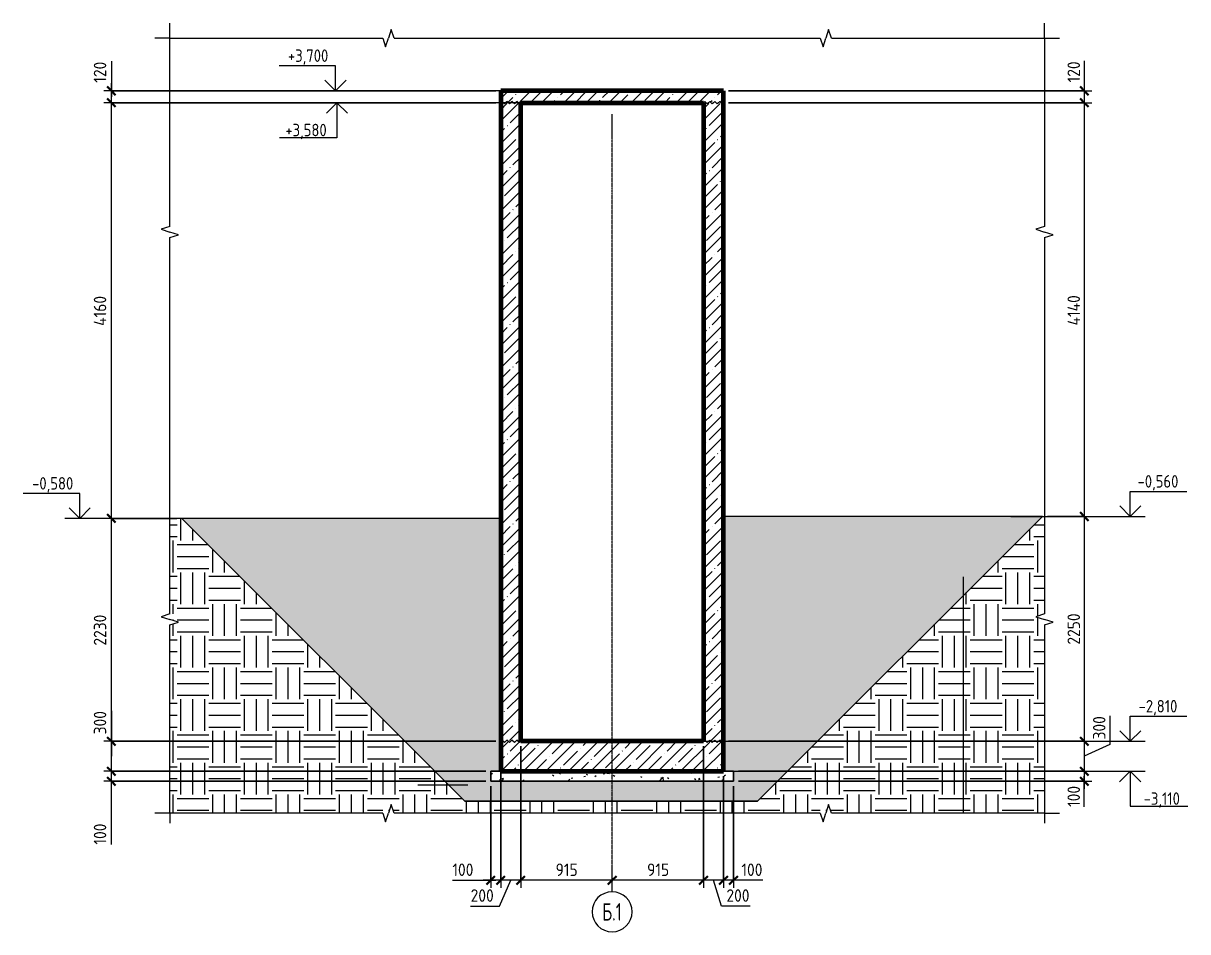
# Model space of a CAD drawing. Header units: millimetres. Extents: x -420 to 46222, y -4716 to 36443.
# Drawn here: x 7071 to 18722, y -4716 to 4375 of the extents above; entities that cross this region are included whole.
import ezdxf

# ---------------------------------------------------------------- set-up
doc = ezdxf.new("R2010")
doc.units = ezdxf.units.MM
doc.linetypes.add('02 Штрихпунктирная _20 мм_', pattern=[25, 20, -2.5, 0, -2.5])
for name, color, linetype, lineweight in [('AA_Dim', 7, 'Continuous', 9), ('AA_Dim-50', 7, 'Continuous', 9), ('AA_Linii', 7, 'Continuous', 9), ('AA_Oformlenie', 7, 'Continuous', 9), ('AA_Vinoska', 7, 'Continuous', 9), ('AA_Visotnaya otmetka', 7, 'Continuous', 9), ('AF_Perekritie', 7, 'Continuous', 60), ('AF_Perekritie_Опалубка', 253, 'Continuous', 20), ('AF_Pokritie', 7, 'Continuous', 9), ('AF_Stena', 7, 'Continuous', 20), ('AF_Stena_Опалубка', 253, 'Continuous', 20), ('KR_Fundament', 7, 'Continuous', 20), ('Оси', 7, 'Continuous', 9)]:
    doc.layers.add(name, color=color, linetype=linetype, lineweight=lineweight)
doc.styles.add('ISOCPEUR', font='isocpeur.ttf', dxfattribs={"width": 0.7, "height": 175})
doc.styles.add('ISOCPEUR_2', font='isocpeur.ttf', dxfattribs={"width": 0.9, "height": 125})
doc.styles.add('ISOCPEUR_4', font='isocpeur.ttf', dxfattribs={"width": 0.85, "height": 125})
doc.dimstyles.new('00_Точн_3_знака__прозр_', dxfattribs={"dimscale": 304.8, "dimtxt": 124.497647, "dimasz": 0.278871, "dimexe": 0.246063, "dimexo": 0.164042, "dimgap": 0.016404, "dimtad": 1, "dimdec": 3, "dimrnd": 0.001, "dimdsep": 46, "dimtxsty": 'ISOCPEUR_2', "dimblk1": 'OBLIQUE', "dimblk2": 'OBLIQUE', "dimsah": 1, "dimcen": 0.09, "dimdle": 0.246063, "dimazin": 0, "dimtfac": 1, "dimtdec": 4, "dimtix": 1, "dimtmove": 1, "dimatfit": 3, "dimfxl": 1, "dimtvp": 1, "dimtolj": 1, "dimtzin": 0, "dimlwd": 18, "dimlwe": 18, "dimarcsym": 2})
doc.dimstyles.new('00_Точн_3_знака__прозр__1', dxfattribs={"dimscale": 304.8, "dimtxt": 124.497647, "dimasz": 0.278871, "dimexe": 0.246063, "dimexo": 0.164042, "dimgap": 0.016404, "dimtad": 1, "dimdec": 3, "dimrnd": 0.001, "dimdsep": 46, "dimtxsty": 'ISOCPEUR_2', "dimblk1": 'OBLIQUE', "dimblk2": 'OBLIQUE', "dimsah": 1, "dimcen": 0.09, "dimdle": 0.246063, "dimazin": 0, "dimtfac": 1, "dimtdec": 4, "dimtix": 1, "dimtmove": 0, "dimatfit": 3, "dimfxl": 1, "dimtvp": 1, "dimtolj": 1, "dimtzin": 0, "dimlwd": 18, "dimlwe": 18, "dimarcsym": 2})
doc.dimstyles.new('01_Точн_3_знака__непрозр_', dxfattribs={"dimscale": 304.8, "dimtxt": 124.497647, "dimasz": 0.278871, "dimexe": 0.246063, "dimexo": 0.164042, "dimgap": 0.04101, "dimtad": 1, "dimdec": 3, "dimrnd": 0.001, "dimdsep": 46, "dimtxsty": 'ISOCPEUR_2', "dimblk1": 'OBLIQUE', "dimblk2": 'OBLIQUE', "dimsah": 1, "dimcen": 0.09, "dimdle": 0.246063, "dimazin": 0, "dimtfac": 1, "dimtdec": 4, "dimtix": 1, "dimtmove": 1, "dimatfit": 3, "dimfxl": 1, "dimtvp": 1, "dimtfill": 1, "dimtolj": 1, "dimtzin": 0, "dimlwd": 18, "dimlwe": 18, "dimarcsym": 2})
doc.dimstyles.new('01_Точн_3_знака__непрозр__1', dxfattribs={"dimscale": 304.8, "dimtxt": 124.497647, "dimasz": 0.278871, "dimexe": 0.246063, "dimexo": 0.164042, "dimgap": 0.04101, "dimtad": 1, "dimdec": 3, "dimrnd": 0.001, "dimdsep": 46, "dimtxsty": 'ISOCPEUR_2', "dimblk1": 'OBLIQUE', "dimblk2": 'OBLIQUE', "dimsah": 1, "dimcen": 0.09, "dimdle": 0.246063, "dimazin": 0, "dimtfac": 1, "dimtdec": 4, "dimtix": 1, "dimtmove": 0, "dimatfit": 3, "dimfxl": 1, "dimtvp": 1, "dimtfill": 1, "dimtolj": 1, "dimtzin": 0, "dimlwd": 18, "dimlwe": 18, "dimarcsym": 2})
doc.dimstyles.new('05_Округл_5мм__прозр_', dxfattribs={"dimscale": 304.8, "dimtxt": 124.497647, "dimasz": 0.278871, "dimexe": 0.246063, "dimexo": 0.164042, "dimgap": 0.016404, "dimtad": 1, "dimdec": 0, "dimrnd": 5, "dimdsep": 46, "dimtxsty": 'ISOCPEUR_2', "dimblk1": 'OBLIQUE', "dimblk2": 'OBLIQUE', "dimsah": 1, "dimcen": 0.09, "dimdle": 0.246063, "dimazin": 0, "dimtfac": 1, "dimtdec": 4, "dimtix": 1, "dimtmove": 1, "dimatfit": 3, "dimfxl": 1, "dimtvp": 1, "dimtolj": 1, "dimtzin": 0, "dimlwd": 18, "dimlwe": 18, "dimarcsym": 2})
doc.dimstyles.new('05_Округл_5мм__прозр__1', dxfattribs={"dimscale": 304.8, "dimtxt": 124.497647, "dimasz": 0.278871, "dimexe": 0.246063, "dimexo": 0.164042, "dimgap": 0.016404, "dimtad": 1, "dimdec": 0, "dimrnd": 5, "dimdsep": 46, "dimtxsty": 'ISOCPEUR_2', "dimblk1": 'OBLIQUE', "dimblk2": 'OBLIQUE', "dimsah": 1, "dimcen": 0.09, "dimdle": 0.246063, "dimazin": 0, "dimtfac": 1, "dimtdec": 4, "dimtix": 1, "dimtmove": 0, "dimatfit": 3, "dimfxl": 1, "dimtvp": 1, "dimtolj": 1, "dimtzin": 0, "dimlwd": 18, "dimlwe": 18, "dimarcsym": 2})
pattern_1 = [(45, (12418.5, 825), (-112.253, 112.253), []), (45, (12530.76, 825), (-112.253, 112.253), [198.438, -39.688, 1.676, -38.011])]

# ---------------------------------------------------------------- blocks, each defined once
blk = doc.blocks.new('Последовательность узлов - 3мм масшт20 маскировка-904226-1-1 Опалубка')
at = {"layer": 'AA_Oformlenie'}
for p, q in [((-32480, 3580), (-32468, 3592)), ((-32443, 3567), (-32468, 3592)), ((-32430, 3580), (-32443, 3567)), ((-32430, 3580), (-32418, 3592)), ((-32393, 3567), (-32418, 3592)), ((-32380, 3580), (-32393, 3567)), ((-32380, 3580), (-32368, 3592)), ((-32343, 3567), (-32368, 3592)), ((-32330, 3580), (-32343, 3567)), ((-32330, 3580), (-32318, 3592)), ((-32292, 3567), (-32318, 3592)), ((-32280, 3580), (-32292, 3567))]:
    blk.add_line(p, q, dxfattribs=at)
blk = doc.blocks.new('011_Прямоугольник обрыва _ЭлУзла_ - 011_Прямоугольник обрыва _ЭлУзла_-4178449-1-1 Опалубка')
at = {"layer": 'AA_Oformlenie'}
for p, q in [((-37822, 2342), (-37822, 4225)), ((-37822, 4225), (-35689, 4225)), ((-35577, 4225), (-31312, 4225)), ((-31201, 4225), (-29069, 4225)), ((-29069, 4225), (-29069, 2342)), ((-37822, -1535), (-37822, 2231)), ((-29069, 2231), (-29069, -1535)), ((-37822, -3530), (-37822, -1646)), ((-29069, -1646), (-29069, -3530)), ((-35689, -3530), (-37822, -3530)), ((-31312, -3530), (-35577, -3530)), ((-29069, -3530), (-31201, -3530))]:
    blk.add_line(p, q, dxfattribs=at)
blk = doc.blocks.new('Ось сетки - d_4мм-2765513-1-1 Опалубка')
at = {"layer": 'Оси'}
for start, end in [(0, 180), (0, 180), (180, 360), (180, 360)]:
    blk.add_arc((-33395, -4516), 200, start, end, dxfattribs=at)
blk = doc.blocks.new('DIMBLOCK17-1-1 Опалубка')
at = {"layer": 'AA_Dim-50', "lineweight": 18}
for p, q in [((14078, -3160), (14078, -4276)), ((14078, -4201), (14078, -3160)), ((14178, -3260), (14178, -4276)), ((14178, -4201), (14178, -3260)), ((14253, -4201), (14078, -4201)), ((14206, -4201), (14128, -4201)), ((14472, -4201), (14206, -4201))]:
    blk.add_line(p, q, dxfattribs=at)
at = {"layer": 'AA_Dim-50', "lineweight": 30}
for p, q in [((14078, -4201), (14120, -4159)), ((14178, -4201), (14220, -4159)), ((14078, -4201), (14035, -4244)), ((14178, -4201), (14135, -4244))]:
    blk.add_line(p, q, dxfattribs=at)
at = {"layer": 'AA_Dim-50', "color": 0, "lineweight": 18, "insert": (14256, -4033), "char_height": 125, "width": 258.57, "attachment_point": 1, "line_spacing_factor": 1.149209, "style": 'ISOCPEUR_2'}
blk.add_mtext('100', dxfattribs=at)
blk = doc.blocks.new('_Oblique')
at = {"color": 0, "linetype": 'ByBlock', "lineweight": -2}
blk.add_line((-0.5, -0.5), (0.5, 0.5), dxfattribs=at)
blk = doc.blocks.new('DIMBLOCK18-1-1 Опалубка')
at = {"layer": 'AA_Dim-50', "lineweight": 18}
for p, q in [((13878, -2860), (13878, -4276)), ((13878, -4201), (13878, -2860)), ((14078, -3160), (14078, -4276)), ((14078, -4201), (14078, -3160)), ((14078, -4201), (13878, -4201)), ((14056, -4460), (13978, -4201)), ((14343, -4460), (14056, -4460))]:
    blk.add_line(p, q, dxfattribs=at)
at = {"layer": 'AA_Dim-50', "lineweight": 30}
for p, q in [((13878, -4201), (13920, -4159)), ((14078, -4201), (14120, -4159)), ((13878, -4201), (13835, -4244)), ((14078, -4201), (14035, -4244))]:
    blk.add_line(p, q, dxfattribs=at)
at = {"layer": 'AA_Dim-50', "color": 0, "lineweight": 18, "insert": (14106, -4291), "char_height": 125, "width": 284.43, "attachment_point": 1, "line_spacing_factor": 1.149209, "style": 'ISOCPEUR_2'}
blk.add_mtext('200', dxfattribs=at)
blk = doc.blocks.new('DIMBLOCK19-1-1 Опалубка')
at = {"layer": 'AA_Dim-50', "lineweight": 18}
for p, q in [((13878, -2860), (13878, -4276)), ((13878, -4201), (13878, -2860)), ((12963, -4211), (12963, -4126)), ((13878, -4201), (12963, -4201)), ((12963, -4201), (12963, -4211))]:
    blk.add_line(p, q, dxfattribs=at)
at = {"layer": 'AA_Dim-50', "lineweight": 30}
for p, q in [((12963, -4201), (13005, -4159)), ((13878, -4201), (13920, -4159)), ((12963, -4201), (12920, -4244)), ((13878, -4201), (13835, -4244))]:
    blk.add_line(p, q, dxfattribs=at)
at = {"layer": 'AA_Dim-50', "color": 0, "lineweight": 18, "insert": (13312, -4033), "char_height": 125, "width": 258.57, "attachment_point": 1, "line_spacing_factor": 1.149209, "style": 'ISOCPEUR_2'}
blk.add_mtext('915', dxfattribs=at)
blk = doc.blocks.new('DIMBLOCK20-1-1 Опалубка')
at = {"layer": 'AA_Dim-50', "lineweight": 18}
for p, q in [((12048, -2860), (12048, -4276)), ((12048, -4201), (12048, -2860)), ((12963, -4211), (12963, -4126)), ((12963, -4201), (12048, -4201)), ((12963, -4201), (12963, -4211))]:
    blk.add_line(p, q, dxfattribs=at)
at = {"layer": 'AA_Dim-50', "lineweight": 30}
for p, q in [((12048, -4201), (12090, -4159)), ((12963, -4201), (13005, -4159)), ((12048, -4201), (12005, -4244)), ((12963, -4201), (12920, -4244))]:
    blk.add_line(p, q, dxfattribs=at)
at = {"layer": 'AA_Dim-50', "color": 0, "lineweight": 18, "insert": (12397, -4033), "char_height": 125, "width": 258.57, "attachment_point": 1, "line_spacing_factor": 1.149209, "style": 'ISOCPEUR_2'}
blk.add_mtext('915', dxfattribs=at)
blk = doc.blocks.new('DIMBLOCK21-1-1 Опалубка')
at = {"layer": 'AA_Dim-50', "lineweight": 18}
for p, q in [((11848, -2860), (11848, -4276)), ((11848, -4201), (11848, -2860)), ((12048, -2860), (12048, -4276)), ((12048, -4201), (12048, -2860)), ((11834, -4460), (11948, -4201)), ((12048, -4201), (11848, -4201)), ((11547, -4460), (11834, -4460))]:
    blk.add_line(p, q, dxfattribs=at)
at = {"layer": 'AA_Dim-50', "lineweight": 30}
for p, q in [((11848, -4201), (11890, -4159)), ((12048, -4201), (12090, -4159)), ((11848, -4201), (11805, -4244)), ((12048, -4201), (12005, -4244))]:
    blk.add_line(p, q, dxfattribs=at)
at = {"layer": 'AA_Dim-50', "color": 0, "lineweight": 18, "insert": (11547, -4291), "char_height": 125, "width": 284.43, "attachment_point": 1, "line_spacing_factor": 1.149209, "style": 'ISOCPEUR_2'}
blk.add_mtext('200', dxfattribs=at)
blk = doc.blocks.new('DIMBLOCK22-1-1 Опалубка')
at = {"layer": 'AA_Dim-50', "lineweight": 18}
for p, q in [((11848, -2860), (11848, -4276)), ((11848, -4201), (11848, -2860)), ((11748, -3260), (11748, -4276)), ((11748, -4201), (11748, -3260)), ((11364, -4201), (11630, -4201)), ((11630, -4201), (11798, -4201)), ((11848, -4201), (11673, -4201))]:
    blk.add_line(p, q, dxfattribs=at)
at = {"layer": 'AA_Dim-50', "lineweight": 30}
for p, q in [((11748, -4201), (11790, -4159)), ((11848, -4201), (11890, -4159)), ((11748, -4201), (11705, -4244)), ((11848, -4201), (11805, -4244))]:
    blk.add_line(p, q, dxfattribs=at)
at = {"layer": 'AA_Dim-50', "color": 0, "lineweight": 18, "insert": (11364, -4033), "char_height": 125, "width": 258.57, "attachment_point": 1, "line_spacing_factor": 1.149209, "style": 'ISOCPEUR_2'}
blk.add_mtext('100', dxfattribs=at)
blk = doc.blocks.new('DIMBLOCK23-1-1 Опалубка')
at = {"layer": 'AA_Dim-50', "lineweight": 18}
for p, q in [((11698, -3110), (7877, -3110)), ((7952, -3285), (7952, -3110)), ((7952, -3110), (11698, -3110)), ((11698, -3210), (7877, -3210)), ((7952, -3579), (7952, -3160)), ((7952, -3210), (11698, -3210)), ((7952, -3844), (7952, -3579))]:
    blk.add_line(p, q, dxfattribs=at)
at = {"layer": 'AA_Dim-50', "lineweight": 30}
for p, q in [((7952, -3110), (7910, -3068)), ((7952, -3110), (7995, -3152)), ((7952, -3210), (7910, -3168)), ((7952, -3210), (7995, -3252))]:
    blk.add_line(p, q, dxfattribs=at)
at = {"layer": 'AA_Dim-50', "color": 0, "lineweight": 18, "insert": (7776, -3844), "char_height": 125, "width": 258.57, "attachment_point": 1, "rotation": 90, "line_spacing_factor": 1.149209, "style": 'ISOCPEUR_2', "bg_fill": 3, "box_fill_scale": 1.25, "bg_fill_color": 256, "bg_fill_true_color": 13158600, "bg_fill_transparency": 0}
blk.add_mtext('100', dxfattribs=at)
blk = doc.blocks.new('DIMBLOCK24-1-1 Опалубка')
at = {"layer": 'AA_Dim-50', "lineweight": 18}
for p, q in [((7952, -2504), (7952, -2791)), ((7952, -2791), (7952, -2960)), ((11798, -2810), (7877, -2810)), ((7952, -3110), (7952, -2810)), ((7952, -2810), (11798, -2810)), ((11698, -3110), (7877, -3110)), ((7952, -3110), (11698, -3110))]:
    blk.add_line(p, q, dxfattribs=at)
at = {"layer": 'AA_Dim-50', "lineweight": 30}
for p, q in [((7952, -2810), (7910, -2768)), ((7952, -2810), (7995, -2852)), ((7952, -3110), (7910, -3068)), ((7952, -3110), (7995, -3152))]:
    blk.add_line(p, q, dxfattribs=at)
at = {"layer": 'AA_Dim-50', "color": 0, "lineweight": 18, "insert": (7776, -2741), "char_height": 125, "width": 284.43, "attachment_point": 1, "rotation": 90, "line_spacing_factor": 1.149209, "style": 'ISOCPEUR_2', "bg_fill": 3, "box_fill_scale": 1.25, "bg_fill_color": 256, "bg_fill_true_color": 13158600, "bg_fill_transparency": 0}
blk.add_mtext('300', dxfattribs=at)
blk = doc.blocks.new('DIMBLOCK25-1-1 Опалубка')
at = {"layer": 'AA_Dim-50', "lineweight": 18}
for p, q in [((8608, -580), (7877, -580)), ((7952, -2810), (7952, -580)), ((7952, -580), (8608, -580)), ((11798, -2810), (7877, -2810)), ((7952, -2810), (11798, -2810))]:
    blk.add_line(p, q, dxfattribs=at)
at = {"layer": 'AA_Dim-50', "lineweight": 30}
for p, q in [((7952, -580), (7910, -537)), ((7952, -580), (7995, -622)), ((7952, -2810), (7910, -2768)), ((7952, -2810), (7995, -2852))]:
    blk.add_line(p, q, dxfattribs=at)
at = {"layer": 'AA_Dim-50', "color": 0, "lineweight": 18, "insert": (7776, -1853), "char_height": 125, "width": 379.24, "attachment_point": 1, "rotation": 90, "line_spacing_factor": 1.149209, "style": 'ISOCPEUR_2', "bg_fill": 3, "box_fill_scale": 1.25, "bg_fill_color": 256, "bg_fill_true_color": 13158600, "bg_fill_transparency": 0}
blk.add_mtext('2230', dxfattribs=at)
blk = doc.blocks.new('DIMBLOCK26-1-1 Опалубка')
at = {"layer": 'AA_Dim-50', "lineweight": 30}
for p, q in [((7952, 3580), (7910, 3622)), ((7952, 3580), (7995, 3537)), ((7952, -580), (7910, -537)), ((7952, -580), (7995, -622))]:
    blk.add_line(p, q, dxfattribs=at)
at = {"layer": 'AA_Dim-50', "lineweight": 18}
for p, q in [((11798, 3580), (7877, 3580)), ((7952, -580), (7952, 3580)), ((7952, 3580), (11798, 3580)), ((8608, -580), (7877, -580)), ((7952, -580), (8608, -580))]:
    blk.add_line(p, q, dxfattribs=at)
at = {"layer": 'AA_Dim-50', "color": 0, "lineweight": 18, "insert": (7776, 1347), "char_height": 125, "width": 367.75, "attachment_point": 1, "rotation": 90, "line_spacing_factor": 1.149209, "style": 'ISOCPEUR_2', "bg_fill": 3, "box_fill_scale": 1.25, "bg_fill_color": 256, "bg_fill_true_color": 13158600, "bg_fill_transparency": 0}
blk.add_mtext('4160', dxfattribs=at)
blk = doc.blocks.new('DIMBLOCK27-1-1 Опалубка')
at = {"layer": 'AA_Dim-50', "lineweight": 18}
for p, q in [((7952, 3996), (7952, 3730)), ((7952, 3580), (7952, 3775)), ((7952, 3730), (7952, 3640)), ((11798, 3700), (7877, 3700)), ((7952, 3700), (11798, 3700)), ((11798, 3580), (7877, 3580)), ((7952, 3580), (11798, 3580))]:
    blk.add_line(p, q, dxfattribs=at)
at = {"layer": 'AA_Dim-50', "lineweight": 30}
for p, q in [((7952, 3700), (7910, 3742)), ((7952, 3580), (7910, 3622)), ((7952, 3700), (7995, 3657)), ((7952, 3580), (7995, 3537))]:
    blk.add_line(p, q, dxfattribs=at)
at = {"layer": 'AA_Dim-50', "color": 0, "lineweight": 18, "insert": (7776, 3780), "char_height": 125, "width": 258.57, "attachment_point": 1, "rotation": 90, "line_spacing_factor": 1.149209, "style": 'ISOCPEUR_2', "bg_fill": 3, "box_fill_scale": 1.25, "bg_fill_color": 256, "bg_fill_true_color": 13158600, "bg_fill_transparency": 0}
blk.add_mtext('120', dxfattribs=at)
blk = doc.blocks.new('Высотные отметки - Стрелка вверх-400292-1-1 Опалубка')
at = {"layer": 'AA_Vinoska'}
for p, q in [((-36162, 3950), (-36727, 3950)), ((-36162, 3700), (-36162, 3950)), ((-36162, 3700), (-36268, 3806)), ((-36162, 3700), (-36056, 3806)), ((-36012, 3700), (-36312, 3700))]:
    blk.add_line(p, q, dxfattribs=at)
blk = doc.blocks.new('Высотные отметки - Стрелка вниз высокая-400290-1-1 Опалубка')
at = {"layer": 'AA_Vinoska'}
for p, q in [((-35998, 3580), (-36298, 3580)), ((-36148, 3580), (-36254, 3474)), ((-36148, 3580), (-36148, 3230)), ((-36148, 3580), (-36042, 3474)), ((-36148, 3230), (-36723, 3230))]:
    blk.add_line(p, q, dxfattribs=at)
blk = doc.blocks.new('DIMBLOCK28-1-1 Опалубка')
at = {"layer": 'AA_Dim-50', "lineweight": 18}
for p, q in [((17687, 3999), (17687, 3733)), ((17687, 3775), (17687, 3580)), ((17687, 3733), (17687, 3640)), ((14128, 3700), (17762, 3700)), ((17687, 3700), (14128, 3700)), ((14128, 3580), (17762, 3580)), ((17687, 3580), (14128, 3580))]:
    blk.add_line(p, q, dxfattribs=at)
at = {"layer": 'AA_Dim-50', "lineweight": 30}
for p, q in [((17687, 3700), (17645, 3742)), ((17687, 3580), (17645, 3622)), ((17687, 3700), (17730, 3657)), ((17687, 3580), (17730, 3537))]:
    blk.add_line(p, q, dxfattribs=at)
at = {"layer": 'AA_Dim-50', "color": 0, "lineweight": 18, "insert": (17519, 3783), "char_height": 125, "width": 258.57, "attachment_point": 1, "rotation": 90, "line_spacing_factor": 1.149209, "style": 'ISOCPEUR_2'}
blk.add_mtext('120', dxfattribs=at)
blk = doc.blocks.new('DIMBLOCK29-1-1 Опалубка')
at = {"layer": 'AA_Dim-50', "lineweight": 30}
for p, q in [((17687, 3580), (17645, 3622)), ((17687, 3580), (17730, 3537)), ((17687, -560), (17645, -518)), ((17687, -560), (17730, -603))]:
    blk.add_line(p, q, dxfattribs=at)
at = {"layer": 'AA_Dim-50', "lineweight": 18}
for p, q in [((14128, 3580), (17762, 3580)), ((17687, 3580), (14128, 3580)), ((17687, 3580), (17687, -560)), ((17318, -560), (17762, -560)), ((17687, -560), (17318, -560))]:
    blk.add_line(p, q, dxfattribs=at)
at = {"layer": 'AA_Dim-50', "color": 0, "lineweight": 18, "insert": (17519, 1351), "char_height": 125, "width": 382.11, "attachment_point": 1, "rotation": 90, "line_spacing_factor": 1.149209, "style": 'ISOCPEUR_2'}
blk.add_mtext('4140', dxfattribs=at)
blk = doc.blocks.new('DIMBLOCK30-1-1 Опалубка')
at = {"layer": 'AA_Dim-50', "lineweight": 18}
for p, q in [((17318, -560), (17762, -560)), ((17687, -560), (17318, -560)), ((17687, -560), (17687, -2810)), ((14128, -2810), (17762, -2810)), ((17687, -2810), (14128, -2810))]:
    blk.add_line(p, q, dxfattribs=at)
at = {"layer": 'AA_Dim-50', "lineweight": 30}
for p, q in [((17687, -560), (17645, -518)), ((17687, -560), (17730, -603)), ((17687, -2810), (17645, -2768)), ((17687, -2810), (17730, -2852))]:
    blk.add_line(p, q, dxfattribs=at)
at = {"layer": 'AA_Dim-50', "color": 0, "lineweight": 18, "insert": (17519, -1843), "char_height": 125, "width": 379.24, "attachment_point": 1, "rotation": 90, "line_spacing_factor": 1.149209, "style": 'ISOCPEUR_2'}
blk.add_mtext('2250', dxfattribs=at)
blk = doc.blocks.new('DIMBLOCK31-1-1 Опалубка')
at = {"layer": 'AA_Dim-50', "lineweight": 18}
for p, q in [((17942, -2555), (17942, -2842)), ((14128, -2810), (17762, -2810)), ((17687, -2810), (14128, -2810)), ((17687, -2810), (17687, -3110)), ((17942, -2842), (17687, -2960)), ((14228, -3110), (17762, -3110)), ((17687, -3110), (14228, -3110))]:
    blk.add_line(p, q, dxfattribs=at)
at = {"layer": 'AA_Dim-50', "lineweight": 30}
for p, q in [((17687, -2810), (17645, -2768)), ((17687, -2810), (17730, -2852)), ((17687, -3110), (17645, -3068)), ((17687, -3110), (17730, -3152))]:
    blk.add_line(p, q, dxfattribs=at)
at = {"layer": 'AA_Dim-50', "color": 0, "lineweight": 18, "insert": (17774, -2792), "char_height": 125, "width": 284.43, "attachment_point": 1, "rotation": 90, "line_spacing_factor": 1.149209, "style": 'ISOCPEUR_2'}
blk.add_mtext('300', dxfattribs=at)
blk = doc.blocks.new('DIMBLOCK32-1-1 Опалубка')
at = {"layer": 'AA_Dim-50', "lineweight": 18}
for p, q in [((14228, -3110), (17762, -3110)), ((17687, -3110), (14228, -3110)), ((17687, -3110), (17687, -3285)), ((14228, -3210), (17762, -3210)), ((17687, -3210), (14228, -3210)), ((17687, -3201), (17687, -3160)), ((17687, -3467), (17687, -3201))]:
    blk.add_line(p, q, dxfattribs=at)
at = {"layer": 'AA_Dim-50', "lineweight": 30}
for p, q in [((17687, -3110), (17645, -3068)), ((17687, -3110), (17730, -3152)), ((17687, -3210), (17645, -3168)), ((17687, -3210), (17730, -3252))]:
    blk.add_line(p, q, dxfattribs=at)
at = {"layer": 'AA_Dim-50', "color": 0, "lineweight": 18, "insert": (17519, -3467), "char_height": 125, "width": 258.57, "attachment_point": 1, "rotation": 90, "line_spacing_factor": 1.149209, "style": 'ISOCPEUR_2'}
blk.add_mtext('100', dxfattribs=at)

msp = doc.modelspace()

# ---------------------------------------------------------------- hatches: boundary and pattern name
at = {"layer": 'AA_Oformlenie'}
h = msp.add_hatch(dxfattribs=at)
h.set_pattern_fill('FP_6', color=250, style=0, pattern_type=2)
h.set_pattern_definition([(0, (12418.5, 825), (317.5, 317.5), [317.5, -317.5]), (0, (12418.5, 944.06), (317.5, 317.5), [317.5, -317.5]), (0, (12418.5, 1063.12), (317.5, 317.5), [317.5, -317.5]), (90, (12458.2, 1102.8), (-317.5, 317.5), [317.5, -317.5]), (90, (12577.26, 1102.8), (-317.5, 317.5), [317.5, -317.5]), (90, (12696.32, 1102.8), (-317.5, 317.5), [317.5, -317.5])])
h.paths.add_polyline_path([(8535.9308, -3530), (10669.0034, -3530), (10669.0034, -3489.8446), (10724.0034, -3489.8446), (10724.0034, -3530), (10752.1577, -3443.3499), (10780.312, -3530), (15045.1485, -3530), (15045.1485, -3489.8446), (15100.1485, -3489.8446), (15100.1485, -3530), (15128.3028, -3443.3499), (15156.4572, -3530), (17288.2211, -3530), (17288.2211, -1646.3498), (17248.0656, -1646.3498), (17248.0656, -1591.3498), (17288.2211, -1591.3498), (17201.5709, -1563.1954), (17288.2211, -1535.0411), (17288.2211, -560), (17267.5206, -560), (14417.5206, -3410), (11487.5206, -3410), (8657.5206, -580), (8535.9308, -580), (8535.9308, -1535.0411), (8575.1835, -1535.0411), (8575.1835, -1591.3498), (8535.9308, -1591.3498), (8622.5333, -1618.8498), (8535.9308, -1646.3498)])
h = msp.add_hatch(dxfattribs=at)
h.set_pattern_fill('FP_5', color=250, style=0, pattern_type=2)
h.set_pattern_definition([(0, (12418.507, 825), (203.2, 50.8), [16.764, -135.636, 16.764, -135.636, -812.8]), (0, (12418.507, 825), (203.2, 50.8), [-304.8, 16.764, -288.036, 16.764, -135.636, -355.6]), (0, (12418.507, 825), (203.2, 50.8), [-762, 16.764, -84.836, 16.764, -237.236]), (120, (12494.707, 850.4), (-145.5941, 150.57636), [16.764, -135.636, 16.764, -135.636, -812.8]), (120, (12494.707, 850.4), (-145.5941, 150.57636), [-304.8, 16.764, -288.036, 16.764, -135.636, -355.6]), (120, (12494.707, 850.4), (-145.5941, 150.57636), [-762, 16.764, -84.836, 16.764, -237.236]), (240, (12520.107, 952), (-57.6059, -201.37636), [16.764, -135.636, 16.764, -135.636, -812.8]), (240, (12520.107, 952), (-57.6059, -201.37636), [-304.8, 16.764, -288.036, 16.764, -135.636, -355.6]), (240, (12520.107, 952), (-57.6059, -201.37636), [-762, 16.764, -84.836, 16.764, -237.236])])
h.paths.add_polyline_path([(11487.5206, -3410), (14417.5206, -3410), (17267.5206, -560), (14077.5206, -560), (14077.5206, -3110), (14177.5206, -3110), (14177.5206, -3210), (11747.5206, -3210), (11747.5206, -3110), (11847.5206, -3110), (11847.5206, -580), (8657.5206, -580)])
at = {"layer": 'AF_Perekritie', "lineweight": 9}
h = msp.add_hatch(dxfattribs=at)
h.set_pattern_fill('FP_3', color=256, style=0, pattern_type=2)
h.set_pattern_definition(pattern_1)
h.paths.add_polyline_path([(12047.5206, 3580), (13877.5206, 3580), (13877.5206, 3588), (14077.5206, 3588), (14077.5206, 3700), (11847.5206, 3700), (11847.5206, 3588), (12047.5206, 3588)])
h = msp.add_hatch(dxfattribs=at)
h.set_pattern_fill('FP_3', color=256, style=0, pattern_type=2)
h.set_pattern_definition(pattern_1)
h.paths.add_polyline_path([(12047.5206, -3110), (14077.5206, -3110), (14077.5206, -2818), (13877.5206, -2818), (13877.5206, -2810), (12047.5206, -2810), (12047.5206, -2818), (11847.5206, -2818), (11847.5206, -3110), (11997.5206, -3110)])
at = {"layer": 'AF_Pokritie'}
h = msp.add_hatch(dxfattribs=at)
h.set_pattern_fill('FP_4', color=256, style=0, pattern_type=2)
h.set_pattern_definition([(50, (12418.5, 825), (364.368, -31.878), [38.1, -419.1]), (355, (12418.5, 825), (-70.486, 382.113), [30.48, -335.28]), (100.451, (12448.87, 822.34), (293.885, 350.233), [32.38, -356.18]), (46.184, (12418.5, 926.6), (542.16, -84.086), [57.15, -628.65]), (96.636, (12463.7, 919.6), (474.805, 494.855), [48.57, -534.27]), (351.184, (12418.5, 926.6), (474.81, 494.85), [45.72, -502.92]), (21, (12469.3, 901.2), (303.228, -204.53), [38.1, -419.1]), (326, (12469.3, 901.2), (123.604, 368.376), [30.48, -335.28]), (71.451, (12494.58, 884.16), (426.834, 163.843), [32.38, -356.18]), (37.5, (12418.51, 825), (6.1766, 169.11), [16.764, -314.452, 16.764, -323.596, -336.55]), (37.5, (12418.51, 825), (6.1766, 169.11), [-671.576, 16.764, -319.786]), (7.5, (12418.5, 825), (133.639, 200.3615), [16.764, -177.292, 16.764, -306.832, -128.27]), (7.5, (12418.5, 825), (133.639, 200.3615), [-517.652, 16.764, -111.506]), (327.5, (12305.22, 825), (271.182, -11.4584), [16.764, -110.236, 16.764, -379.476, -525.78]), (327.5, (12305.22, 825), (271.182, -11.4584), [-523.24, 16.764, -509.016]), (317.5, (12254.42, 825), (296.259, 50.853), [16.764, -148.336, 16.764, -246.38, -373.38]), (317.5, (12254.42, 825), (296.259, 50.853), [-428.244, 16.764, -356.616])])
h.paths.add_polyline_path([(14177.5206, -3210), (14177.5206, -3110), (11747.5206, -3110), (11747.5206, -3210), (14077.5206, -3210)])
at = {"layer": 'AF_Stena', "lineweight": 9}
h = msp.add_hatch(dxfattribs=at)
h.set_pattern_fill('FP_3', color=256, style=0, pattern_type=2)
h.set_pattern_definition(pattern_1)
h.paths.add_polyline_path([(11897.5206, -2802), (12047.5206, -2802), (12047.5206, 3572), (11847.5206, 3572), (11847.5206, -2802)])
h = msp.add_hatch(dxfattribs=at)
h.set_pattern_fill('FP_3', color=256, style=0, pattern_type=2)
h.set_pattern_definition(pattern_1)
h.paths.add_polyline_path([(13927.5206, -2802), (14077.5206, -2802), (14077.5206, 3572), (13877.5206, 3572), (13877.5206, -2802)])

# ---------------------------------------------------------------- linework, layer by layer
at = {"layer": 'AA_Linii'}
for p, q in [((8657.5206, -580), (8535.9308, -580)), ((11847.5206, -580), (8657.5206, -580)), ((8657.5206, -580), (11487.5206, -3410)), ((11487.5206, -3410), (8657.5206, -580)), ((11847.5206, -3110), (11847.5206, -580)), ((17267.5206, -560), (14077.5206, -560)), ((14077.5206, -560), (14077.5206, -3110)), ((14417.5206, -3410), (17267.5206, -560)), ((16477.5206, -3250), (16477.5206, -1165)), ((11747.5206, -3210), (11747.5206, -3110)), ((11747.5206, -3110), (11847.5206, -3110)), ((14077.5206, -3110), (14177.5206, -3110)), ((14177.5206, -3110), (14177.5206, -3210)), ((11517.5206, -3250), (11017.5206, -3250)), ((14177.5206, -3210), (11747.5206, -3210)), ((16477.5206, -3530), (16477.5206, -3250)), ((11487.5206, -3410), (14417.5206, -3410)), ((11517.5206, -3410), (11487.5206, -3410)), ((14417.5206, -3410), (11517.5206, -3410))]:
    msp.add_line(p, q, dxfattribs=at)
at = {"layer": 'AA_Vinoska'}
for p, q in [((8535.9308, 4224.601), (8535.9308, 4374.601)), ((10752.1577, 4311.2511), (10724.0034, 4224.601)), ((10780.312, 4224.601), (10752.1577, 4311.2511)), ((15128.3028, 4311.2511), (15100.1485, 4224.601)), ((15156.4572, 4224.601), (15128.3028, 4311.2511)), ((17288.2211, 4224.601), (17288.2211, 4374.601)), ((8535.9308, 4224.601), (8385.9308, 4224.601)), ((10669.0034, 4224.601), (10696.5034, 4137.9984)), ((10696.5034, 4137.9984), (10724.0034, 4224.601)), ((15045.1485, 4224.601), (15072.6485, 4137.9984)), ((15072.6485, 4137.9984), (15100.1485, 4224.601)), ((17288.2211, 4224.601), (17438.2211, 4224.601)), ((8535.9308, 2342.2594), (8449.2807, 2314.1051)), ((17288.2211, 2342.2594), (17201.5709, 2314.1051)), ((8449.2807, 2314.1051), (8535.9308, 2285.9507)), ((8622.5333, 2258.4507), (8535.9308, 2285.9507)), ((8535.9308, 2230.9507), (8622.5333, 2258.4507)), ((17201.5709, 2314.1051), (17288.2211, 2285.9507)), ((17374.8236, 2258.4507), (17288.2211, 2285.9507)), ((17288.2211, 2230.9507), (17374.8236, 2258.4507)), ((8535.9308, -1535.0411), (8449.2807, -1563.1954)), ((8449.2807, -1563.1954), (8535.9308, -1591.3498)), ((8622.5333, -1618.8498), (8535.9308, -1591.3498)), ((8535.9308, -1646.3498), (8622.5333, -1618.8498)), ((17288.2211, -1535.0411), (17201.5709, -1563.1954)), ((17201.5709, -1563.1954), (17288.2211, -1591.3498)), ((17374.8236, -1618.8498), (17288.2211, -1591.3498)), ((17288.2211, -1646.3498), (17374.8236, -1618.8498)), ((10752.1577, -3443.3499), (10724.0034, -3530)), ((10780.312, -3530), (10752.1577, -3443.3499)), ((15128.3028, -3443.3499), (15100.1485, -3530)), ((15156.4572, -3530), (15128.3028, -3443.3499)), ((8535.9308, -3530), (8385.9308, -3530)), ((8535.9308, -3530), (8535.9308, -3630.1684)), ((10669.0034, -3530), (10696.5034, -3616.6025)), ((10696.5034, -3616.6025), (10724.0034, -3530)), ((15045.1485, -3530), (15072.6485, -3616.6025)), ((15072.6485, -3616.6025), (15100.1485, -3530)), ((17288.2211, -3530), (17438.2211, -3530)), ((17288.2211, -3530), (17288.2211, -3630.1684))]:
    msp.add_line(p, q, dxfattribs=at)
at = {"layer": 'AA_Visotnaya otmetka'}
for p, q in [((12284.607, 3700), (12284.607, 3700)), ((12329.31, 3580), (12329.31, 3580)), ((16953.3739, -560), (18146.7286, -560)), ((16953.3739, -560), (16953.3739, -560)), ((13443.0512, -2810), (18146.7286, -2810)), ((13443.0512, -2810), (13443.0512, -2810)), ((13582.5342, -3110), (18146.7286, -3110)), ((13582.5342, -3110), (13582.5342, -3110))]:
    msp.add_line(p, q, dxfattribs=at)
at = {"layer": 'AF_Perekritie_Опалубка', "lineweight": 60}
for p, q in [((14077.5206, 3700), (11847.5206, 3700)), ((11847.5206, 3700), (11847.5206, 3580)), ((14077.5206, 3580), (14077.5206, 3700)), ((12047.5206, 3580), (13877.5206, 3580))]:
    msp.add_line(p, q, dxfattribs=at)
at = {"layer": 'AF_Pokritie', "lineweight": 20}
for p, q in [((14177.5206, -3110), (11747.5206, -3110)), ((11747.5206, -3110), (11747.5206, -3210)), ((14177.5206, -3210), (14177.5206, -3110)), ((11747.5206, -3210), (14177.5206, -3210))]:
    msp.add_line(p, q, dxfattribs=at)
at = {"layer": 'AF_Stena_Опалубка', "lineweight": 60}
for p, q in [((11847.5206, 3580), (11847.5206, -2810)), ((12047.5206, -2810), (12047.5206, 3580)), ((13877.5206, 3580), (13877.5206, -2810)), ((14077.5206, -2810), (14077.5206, 3580))]:
    msp.add_line(p, q, dxfattribs=at)
at = {"layer": 'KR_Fundament', "lineweight": 60}
for p, q in [((11847.5206, -2810), (11847.5206, -3110)), ((13877.5206, -2810), (12047.5206, -2810)), ((14077.5206, -3110), (14077.5206, -2810)), ((11847.5206, -3110), (14077.5206, -3110))]:
    msp.add_line(p, q, dxfattribs=at)
at = {"layer": 'Оси'}
for p, q in [((12962.5206, 3214.5232), (12962.5206, 3464.5232)), ((12962.5206, -4315.516), (12962.5206, -4065.516))]:
    msp.add_line(p, q, dxfattribs=at)
at = {"layer": 'Оси', "linetype": '02 Штрихпунктирная _20 мм_'}
msp.add_line((12962.5206, -4065.516), (12962.5206, 3214.5232), dxfattribs=at)

# ---------------------------------------------------------------- block references
at = {"layer": 'AA_Oformlenie'}
for name, p in [('011_Прямоугольник обрыва _ЭлУзла_ - 011_Прямоугольник обрыва _ЭлУзла_-4178449-1-1 Опалубка', (46357.5206, 0)), ('Последовательность узлов - 3мм масшт20 маскировка-904226-1-1 Опалубка', (44327.5206, 0)), ('Последовательность узлов - 3мм масшт20 маскировка-904226-1-1 Опалубка', (46357.5206, 0)), ('Последовательность узлов - 3мм масшт20 маскировка-904226-1-1 Опалубка', (44327.5206, -6390)), ('Последовательность узлов - 3мм масшт20 маскировка-904226-1-1 Опалубка', (46357.5206, -6390))]:
    msp.add_blockref(name, p, dxfattribs=at)
at = {"layer": 'AA_Visotnaya otmetka', "extrusion": (0, 0, -1)}
for name, p in [('Высотные отметки - Стрелка вверх-400292-1-1 Опалубка', (18015.1008, -4260)), ('Высотные отметки - Стрелка вверх-400292-1-1 Опалубка', (18015.1008, -6510)), ('Высотные отметки - Стрелка вниз высокая-400290-1-1 Опалубка', (18001.2602, -6690))]:
    msp.add_blockref(name, p, dxfattribs=at)
at = {"layer": 'Оси'}
msp.add_blockref('Ось сетки - d_4мм-2765513-1-1 Опалубка', (46357.5206, 0), dxfattribs=at)

# ---------------------------------------------------------------- texts
at = {"layer": 'AA_Visotnaya otmetka', "char_height": 125, "attachment_point": 1, "line_spacing_factor": 1.149209, "style": 'ISOCPEUR_4'}
for s, insert, width in [('-0,580', (7159.0629, -166.693), 484.01503), ('-0,560', (18220.0556, -146.693), 484.01503), ('-2,810', (18230.6372, -2396.693), 458.61918), ('-3,110', (18281.2189, -3321.1116), 433.22333)]:
    msp.add_mtext(s, dxfattribs=dict(at, insert=insert, width=width))
at = {"layer": 'Оси', "char_height": 175, "width": 120.653969, "attachment_point": 1, "style": 'ISOCPEUR'}
for s, insert in [('\\fISOCPEUR|b0|i0|c204|p34|;\\W.7;Б', (12862.8803, -4429.3431)), ('.1', (12962.4298, -4429.3431))]:
    msp.add_mtext(s, dxfattribs=dict(at, insert=insert))

# ---------------------------------------------------------------- dimensions: what is measured, and where the dimension line sits
at = {"layer": 'AA_Dim', "lineweight": 18}
for base, p1, p2, override, picture, middle in [((17687.3982, 3580), (14077.5206, 3700), (14077.5206, 3580), {"dimpost": '<>', "dimfxl": 120}, 'DIMBLOCK28-1-1 Опалубка', (17602.4246, 3912.5106)), ((17687.3982, -3110), (14077.5206, -2810), (14177.5206, -3110), {"dimpost": '<>', "dimfxl": 316.227766}, 'DIMBLOCK31-1-1 Опалубка', (17857.4246, -2649.4226)), ((17687.3982, -3210), (14177.5206, -3110), (14177.5206, -3210), {"dimpost": '<>', "dimfxl": 100}, 'DIMBLOCK32-1-1 Опалубка', (17602.4246, -3337.4823))]:
    dim = msp.add_linear_dim(base=base, p1=p1, p2=p2, angle=90, dimstyle='05_Округл_5мм__прозр_', override=override, dxfattribs=at)
    dim.commit()
    dim.dimension.update_dxf_attribs({"geometry": picture, "text_midpoint": middle, "dimtype": 160, "text_rotation": 90})
for base, p1, p2, override, picture, middle in [((17687.3982, -560), (14077.5206, 3580), (17267.5206, -560), {"dimpost": '<>', "dimfxl": 5226.442351}, 'DIMBLOCK29-1-1 Опалубка', (17619.8982, 1510)), ((17687.3982, -2810), (17267.5206, -560), (14077.5206, -2810), {"dimpost": '<>', "dimfxl": 3903.664945}, 'DIMBLOCK30-1-1 Опалубка', (17619.8982, -1685))]:
    dim = msp.add_linear_dim(base=base, p1=p1, p2=p2, angle=90, dimstyle='05_Округл_5мм__прозр__1', override=override, dxfattribs=at)
    dim.commit()
    dim.dimension.update_dxf_attribs({"geometry": picture, "text_midpoint": middle})
for base, p1, p2, override, picture, middle in [((11747.5206, -4201.235), (11847.5206, -2810), (11747.5206, -3210), {"dimpost": '<>', "dimfxl": 412.310563}, 'DIMBLOCK22-1-1 Опалубка', (11493.5221, -4116.2613)), ((11847.5206, -4201.235), (12047.5206, -2810), (11847.5206, -2810), {"dimpost": '<>', "dimfxl": 200}, 'DIMBLOCK21-1-1 Опалубка', (11688.8166, -4374.8006)), ((13877.5206, -4201.235), (14077.5206, -3110), (13877.5206, -2810), {"dimpost": '<>', "dimfxl": 360.555128}, 'DIMBLOCK18-1-1 Опалубка', (14248.1022, -4374.8006)), ((14077.5206, -4201.235), (14177.5206, -3210), (14077.5206, -3110), {"dimpost": '<>', "dimfxl": 141.421356}, 'DIMBLOCK17-1-1 Опалубка', (14385.5897, -4116.2613))]:
    dim = msp.add_linear_dim(base=base, p1=p1, p2=p2, dimstyle='00_Точн_3_знака__прозр_', override=override, dxfattribs=at)
    dim.commit()
    dim.dimension.update_dxf_attribs({"geometry": picture, "text_midpoint": middle, "dimtype": 160})
for base, p1, p2, picture, middle in [((12047.5206, -4201.235), (12962.5206, -4261.339), (12047.5206, -2810), 'DIMBLOCK20-1-1 Опалубка', (12505.0206, -4133.735)), ((12962.5206, -4201.235), (13877.5206, -2810), (12962.5206, -4261.339), 'DIMBLOCK19-1-1 Опалубка', (13420.0206, -4133.735))]:
    dim = msp.add_linear_dim(base=base, p1=p1, p2=p2, dimstyle='00_Точн_3_знака__прозр__1', override={"dimpost": '<>', "dimfxl": 1715.695205}, dxfattribs=at)
    dim.commit()
    dim.dimension.update_dxf_attribs({"geometry": picture, "text_midpoint": middle})

# ---------------------------------------------------------------- next in the draw order: dimensions: what is measured, and where the dimension line sits
dim = msp.add_linear_dim(base=(7952.0325, -3110), p1=(11747.5206, -3210), p2=(11747.5206, -3110), angle=90, dimstyle='01_Точн_3_знака__непрозр_', override={"dimpost": '<>', "dimfxl": 100}, dxfattribs=at)
dim.commit()
dim.dimension.update_dxf_attribs({"geometry": 'DIMBLOCK23-1-1 Опалубка', "text_midpoint": (7859.5588, -3715.0028), "dimtype": 160, "text_rotation": 90})

# ---------------------------------------------------------------- next in the draw order: dimensions: what is measured, and where the dimension line sits
dim = msp.add_linear_dim(base=(7952.0325, -2810), p1=(11747.5206, -3110), p2=(11847.5206, -2810), angle=90, dimstyle='01_Точн_3_знака__непрозр_', override={"dimpost": '<>', "dimfxl": 316.227766}, dxfattribs=at)
dim.commit()
dim.dimension.update_dxf_attribs({"geometry": 'DIMBLOCK24-1-1 Опалубка', "text_midpoint": (7859.5588, -2598.5881), "dimtype": 160, "text_rotation": 90})

# ---------------------------------------------------------------- next in the draw order: dimensions: what is measured, and where the dimension line sits
dim = msp.add_linear_dim(base=(7952.0325, -580), p1=(11847.5206, -2810), p2=(8657.5206, -580), angle=90, dimstyle='01_Точн_3_знака__непрозр__1', override={"dimpost": '<>', "dimfxl": 3892.17163}, dxfattribs=at)
dim.commit()
dim.dimension.update_dxf_attribs({"geometry": 'DIMBLOCK25-1-1 Опалубка', "text_midpoint": (7877.0325, -1695)})

# ---------------------------------------------------------------- next in the draw order: dimensions: what is measured, and where the dimension line sits
dim = msp.add_linear_dim(base=(7952.0325, 3580), p1=(8657.5206, -580), p2=(11847.5206, 3580), angle=90, dimstyle='01_Точн_3_знака__непрозр__1', override={"dimpost": '<>', "dimfxl": 5242.29908}, dxfattribs=at)
dim.commit()
dim.dimension.update_dxf_attribs({"geometry": 'DIMBLOCK26-1-1 Опалубка', "text_midpoint": (7877.0325, 1500)})

# ---------------------------------------------------------------- next in the draw order: linework, layer by layer
at = {"layer": 'AA_Visotnaya otmetka'}
for q in [(7635.7359, -580), (9398.4138, -580)]:
    msp.add_line((9398.4138, -580), q, dxfattribs=at)

# ---------------------------------------------------------------- next in the draw order: block references
msp.add_blockref('Высотные отметки - Стрелка вверх-400292-1-1 Опалубка', (43797.5653, -4280), dxfattribs=at)

# ---------------------------------------------------------------- next in the draw order: texts
at = {"layer": 'AA_Visotnaya otmetka', "insert": (9692.8589, 3368.8884), "char_height": 125, "width": 484.01503, "attachment_point": 1, "line_spacing_factor": 1.149209, "style": 'ISOCPEUR_4'}
msp.add_mtext('+3,580', dxfattribs=at)

# ---------------------------------------------------------------- next in the draw order: dimensions: what is measured, and where the dimension line sits
at = {"layer": 'AA_Dim', "lineweight": 18}
dim = msp.add_linear_dim(base=(7952.0325, 3700), p1=(11847.5206, 3580), p2=(11847.5206, 3700), angle=90, dimstyle='01_Точн_3_знака__непрозр_', override={"dimpost": '<>', "dimfxl": 120}, dxfattribs=at)
dim.commit()
dim.dimension.update_dxf_attribs({"geometry": 'DIMBLOCK27-1-1 Опалубка', "text_midpoint": (7859.5588, 3909.3147), "dimtype": 160, "text_rotation": 90})

# ---------------------------------------------------------------- next in the draw order: linework, layer by layer
at = {"layer": 'AA_Visotnaya otmetka'}
for p, q in [((12284.607, 3700), (10195.6912, 3700)), ((12329.31, 3580), (10209.5318, 3580))]:
    msp.add_line(p, q, dxfattribs=at)

# ---------------------------------------------------------------- next in the draw order: block references
at = {"layer": 'AA_Vinoska'}
for name in ['Высотные отметки - Стрелка вверх-400292-1-1 Опалубка', 'Высотные отметки - Стрелка вниз высокая-400290-1-1 Опалубка']:
    msp.add_blockref(name, (46357.5206, 0), dxfattribs=at)

# ---------------------------------------------------------------- next in the draw order: texts
at = {"layer": 'AA_Visotnaya otmetka', "insert": (9719.0183, 4113.3069), "char_height": 125, "width": 484.01503, "attachment_point": 1, "line_spacing_factor": 1.149209, "style": 'ISOCPEUR_4'}
msp.add_mtext('+3,700', dxfattribs=at)

doc.saveas('drawing.dxf')
